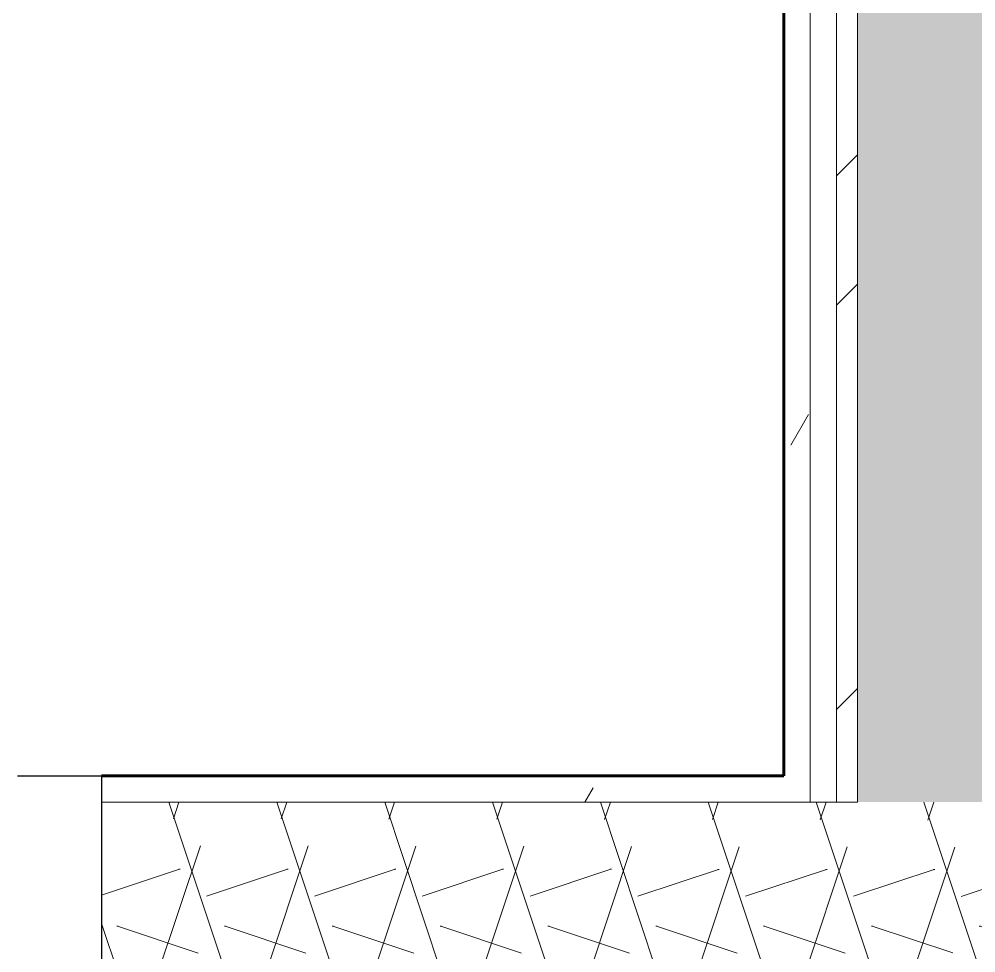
# Model space of a CAD drawing. Header units: inches. Extents: x -4169 to -1846, y 9706 to 12377.
# Drawn here: x -3226.73 to -3204.01, y 10471.96 to 10494.13 of the extents above; entities that cross this region are included whole.
import ezdxf

# ---------------------------------------------------------------- set-up
doc = ezdxf.new("R2010")
doc.units = ezdxf.units.IN
doc.header["$MEASUREMENT"] = 0
for name, color, linetype, lineweight in [('A-DOOR', 31, 'Continuous', 18), ('A-DOOR-FRAM', 31, 'Continuous', 30), ('A-WALL', 113, 'Continuous', 18), ('A-WALL-PATT-4', 111, 'Continuous', 9), ('I-WALL-3', 2, 'Continuous', 60)]:
    doc.layers.add(name, color=color, linetype=linetype, lineweight=lineweight)
pattern_1 = [(0, (0, 0), (20.48, 5.12), [0.845, -14.515, 0.845, -14.515, -81.92]), (0, (0, 0), (20.48, 5.12), [-30.72, 0.845, -29.875, 0.845, -14.515, -35.84]), (0, (0, 0), (20.48, 5.12), [-76.8, 0.845, -9.395, 0.845, -24.755]), (120, (7.68, 2.56), (-14.67405, 15.1762003), [0.845, -14.515, 0.845, -14.515, -81.92]), (120, (7.68, 2.56), (-14.67405, 15.1762003), [-30.72, 0.845, -29.875, 0.845, -14.515, -35.84]), (120, (7.68, 2.56), (-14.67405, 15.1762003), [-76.8, 0.845, -9.395, 0.845, -24.755]), (240, (10.24, 12.8), (-5.80595, -20.2962003), [0.845, -14.515, 0.845, -14.515, -81.92]), (240, (10.24, 12.8), (-5.80595, -20.2962003), [-30.72, 0.845, -29.875, 0.845, -14.515, -35.84]), (240, (10.24, 12.8), (-5.80595, -20.2962003), [-76.8, 0.845, -9.395, 0.845, -24.755])]
pattern_2 = [(161.57, (0.32, 0.32), (-2.560496185, -0.000537386), [0, -18.214, 2.022, 0]), (18.43, (-0.32, 0.32), (-2.560496185, 0.000537386), [0, -18.214, 2.022, 0]), (108.43, (0.32, 0.32), (1.27922091, -6.400876726), [6.07, -14.166]), (71.57, (-0.32, 0.32), (1.27922091, 6.400876726), [6.07, -14.166])]

# ---------------------------------------------------------------- blocks, each defined once
blk = doc.blocks.new('HOLLOW METAL - UNIT DOOR-2160819-ENLARGED RCP - 1ST FLOOR PLAN')
at = {"layer": 'A-DOOR-FRAM'}
for p, q in [((-20, -4.125), (-20, 3.875)), ((-18, -4.125), (-20, -4.125))]:
    blk.add_line(p, q, dxfattribs=at)

msp = doc.modelspace()

# ---------------------------------------------------------------- hatches: boundary and pattern name
at = {"layer": 'A-WALL-PATT-4'}
h = msp.add_hatch(dxfattribs=at)
h.set_pattern_fill('FP_1', color=256, style=0, pattern_type=2)
h.set_pattern_definition(pattern_1)
h.paths.add_polyline_path([(-3207.949, 10476.164), (-3207.949, 10702.1), (-3208.574, 10702.1), (-3208.574, 10476.164), (-3208.449, 10476.164)], flags=0)
h.paths.add_polyline_path([(-3208.559, 10774.1), (-3207.949, 10774.1), (-3207.949, 10813.489), (-3208.574, 10813.489), (-3208.574, 10774.1)], flags=0)
h = msp.add_hatch(dxfattribs=at)
h.set_pattern_fill('FP_1', color=256, style=0, pattern_type=2)
h.set_pattern_definition(pattern_1)
h.paths.add_polyline_path([(-3207.949, 10475.539), (-3207.324, 10475.539), (-3207.324, 10813.489), (-3207.949, 10813.489), (-3207.949, 10774.1), (-3207.624, 10774.1), (-3207.624, 10702.1), (-3207.949, 10702.1), (-3207.949, 10476.164)], flags=0)
h = msp.add_hatch(dxfattribs=at)
h.set_pattern_fill('FP_26', color=256, style=0, pattern_type=2)
h.set_pattern_definition([(45, (0, 0), (-6.335677, 6.335677), []), (45, (0, 9.6), (-6.335677, 6.335677), [])])
h.paths.add_polyline_path([(-3206.824, 10475.539), (-3206.824, 10813.489), (-3207.324, 10813.489), (-3207.324, 10475.539)], flags=0)
h = msp.add_hatch(dxfattribs=at)
h.set_pattern_fill('FP_2', color=256, style=0, pattern_type=2)
h.set_pattern_definition(pattern_2)
h.paths.add_polyline_path([(-3206.824, 10475.539), (-3201.324, 10475.539), (-3201.324, 10813.489), (-3206.824, 10813.489), (-3206.824, 10476.164)], flags=0)
h = msp.add_hatch(dxfattribs=at)
h.set_pattern_fill('FP_1', color=256, style=0, pattern_type=2)
h.set_pattern_definition(pattern_1)
h.paths.add_polyline_path([(-3270.797, 10475.539), (-3264.774, 10475.539), (-3264.774, 10476.164), (-3272.799, 10476.164), (-3272.799, 10475.539), (-3271.422, 10475.539)], flags=0)
h.paths.add_polyline_path([(-3210.939, 10475.539), (-3207.949, 10475.539), (-3207.949, 10476.164), (-3224.774, 10476.164), (-3224.774, 10475.539)], flags=0)
h = msp.add_hatch(dxfattribs=at)
h.set_pattern_fill('FP_2', color=256, style=0, pattern_type=2)
h.set_pattern_definition(pattern_2)
h.paths.add_polyline_path([(-3265.674, 10470.039), (-3264.774, 10470.039), (-3264.774, 10475.539), (-3267.299, 10475.539), (-3267.299, 10470.039), (-3266.799, 10470.039)], flags=0)
h.paths.add_polyline_path([(-3224.774, 10470.039), (-3206.824, 10470.039), (-3206.824, 10475.539), (-3224.774, 10475.539), (-3224.774, 10470.102)], flags=0)
h = msp.add_hatch(dxfattribs=at)
h.set_pattern_fill('FP_2', color=256, style=0, pattern_type=2)
h.set_pattern_definition(pattern_2)
h.paths.add_polyline_path([(-3201.324, 10452.039), (-3201.324, 10475.539), (-3206.824, 10475.539), (-3206.824, 10452.039), (-3202.498, 10452.039)], flags=0)

# ---------------------------------------------------------------- linework, layer by layer
at = {"layer": 'A-WALL'}
for p, q in [((-3207.324, 10475.539), (-3207.324, 10813.489)), ((-3206.824, 10475.539), (-3206.824, 10813.489)), ((-3207.949, 10475.539), (-3207.949, 10702.1)), ((-3206.824, 10475.539), (-3224.774, 10475.539))]:
    msp.add_line(p, q, dxfattribs=at)
at = {"layer": 'I-WALL-3'}
for p, q in [((-3208.574, 10476.164), (-3208.574, 10702.1)), ((-3224.774, 10476.164), (-3208.574, 10476.164))]:
    msp.add_line(p, q, dxfattribs=at)

# ---------------------------------------------------------------- block references
at = {"layer": 'A-DOOR', "rotation": 180}
msp.add_blockref('HOLLOW METAL - UNIT DOOR-2160819-ENLARGED RCP - 1ST FLOOR PLAN', (-3244.774, 10472.039), dxfattribs=at)

doc.saveas('drawing.dxf')
